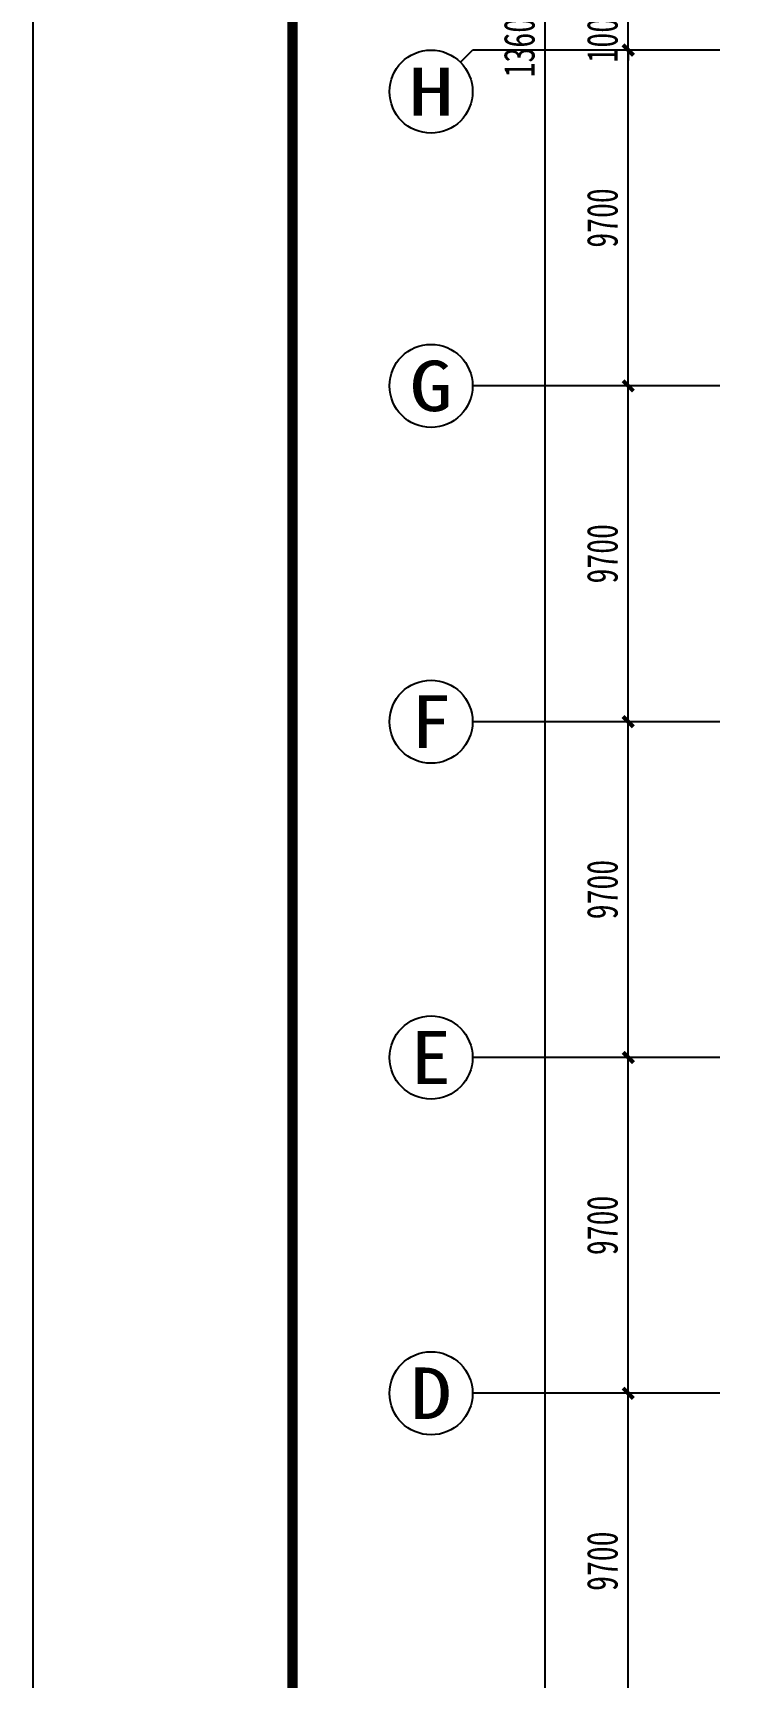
# Model space of a CAD drawing. Header units: millimetres. Extents: x -633009578 to 5705885, y -633235091 to 2571734.
# Drawn here: x 2725055 to 2745063, y 2292773 to 2340267 of the extents above; entities that cross this region are included whole.
import ezdxf
from ezdxf.enums import TextEntityAlignment as Align

# ---------------------------------------------------------------- set-up
doc = ezdxf.new("R2010")
doc.units = ezdxf.units.MM
doc.header["$LTSCALE"] = 1000
doc.header["$MEASUREMENT"] = 0
doc.layers.get('0').update_dxf_attribs({"color": 9})
for name, color, linetype in [('3T_WOOD', 21, 'Continuous'), ('AXIS_TEXT', 7, 'Continuous'), ('C-AXIS(轴号)', 3, 'Continuous'), ('设备-箱柜', 3, 'Continuous'), ('院图签、封面151013$0$PUB_TITLE', 153, 'Continuous'), ('院图签、封面151013$0$图签文字', 4, 'Continuous')]:
    doc.layers.add(name, color=color, linetype=linetype)
doc.styles.add('_TCH_AXIS', font='simhei.ttf', dxfattribs={"bigfont": 'GBCBIG'})
doc.styles.add('_TCH_DIM_T3', font='simhei.ttf', dxfattribs={"width": 0.707, "bigfont": 'GBCBIG'})
doc.styles.add('COMPLEX', font='simhei.ttf')
doc.styles.add('院图签、封面151013$0$-宋体', font='simhei.ttf', dxfattribs={"width": 0.8})
doc.dimstyles.new('_TCH_ARCH&&300', dxfattribs={"dimtxt": 892.5, "dimasz": 300, "dimexe": 750, "dimexo": 900, "dimgap": 300, "dimtad": 1, "dimdec": 0, "dimzin": 0, "dimdsep": 46, "dimtxsty": '_TCH_DIM_T3', "dimblk": 'ARCHTICK', "dimcen": 0.09, "dimclrt": 7, "dimazin": 2, "dimtfac": 1, "dimtdec": 0, "dimtix": 1, "dimtmove": 2, "dimatfit": 3, "dimfxl": 1, "dimtolj": 1, "dimtzin": 0, "dimarcsym": 0})

# ---------------------------------------------------------------- blocks, each defined once
blk = doc.blocks.new('_ArchTick')
at = {"color": 0, "linetype": 'ByBlock', "const_width": 0.4}
blk.add_lwpolyline([(-0.5, -0.5), (0.5, 0.5)], dxfattribs=at)
blk = doc.blocks.new('*D312')
at = {"layer": 'C-AXIS(轴号)', "color": 0, "lineweight": -2, "transparency": 16777216}
for p, q in [((1091977, 1618019), (1089481, 1618019)), ((1090231, 1608319), (1090231, 1618019)), ((1091977, 1608319), (1089481, 1608319))]:
    blk.add_line(p, q, dxfattribs=at)
at = {"layer": 'Defpoints', "color": 0, "transparency": 16777216}
for p in [(1090231, 1618019), (1092877, 1618019), (1092877, 1608319)]:
    blk.add_point(p, dxfattribs=at)
at = {"layer": 'C-AXIS(轴号)', "color": 0, "linetype": 'ByBlock', "lineweight": -2, "transparency": 16777216, "xscale": 300, "yscale": 300, "zscale": 300}
for p, rotation in [((1090231, 1618019), 90), ((1090231, 1608319), 270)]:
    blk.add_blockref('_ArchTick', p, dxfattribs=dict(at, rotation=rotation))
at = {"layer": 'C-AXIS(轴号)', "color": 7, "transparency": 16777216, "insert": (1089485, 1613169), "char_height": 892.5, "attachment_point": 5, "rotation": 90, "style": '_TCH_DIM_T3'}
blk.add_mtext('\\A1;9700', dxfattribs=at)
blk = doc.blocks.new('*D313')
at = {"layer": 'C-AXIS(轴号)', "color": 0, "lineweight": -2, "transparency": 16777216}
for p, q in [((1091977, 1627719), (1089481, 1627719)), ((1090231, 1618019), (1090231, 1627719)), ((1091977, 1618019), (1089481, 1618019))]:
    blk.add_line(p, q, dxfattribs=at)
at = {"layer": 'Defpoints', "color": 0, "transparency": 16777216}
for p in [(1090231, 1627719), (1092877, 1627719), (1092877, 1618019)]:
    blk.add_point(p, dxfattribs=at)
at = {"layer": 'C-AXIS(轴号)', "color": 0, "linetype": 'ByBlock', "lineweight": -2, "transparency": 16777216, "xscale": 300, "yscale": 300, "zscale": 300}
for p, rotation in [((1090231, 1627719), 90), ((1090231, 1618019), 270)]:
    blk.add_blockref('_ArchTick', p, dxfattribs=dict(at, rotation=rotation))
at = {"layer": 'C-AXIS(轴号)', "color": 7, "transparency": 16777216, "insert": (1089485, 1622869), "char_height": 892.5, "attachment_point": 5, "rotation": 90, "style": '_TCH_DIM_T3'}
blk.add_mtext('\\A1;9700', dxfattribs=at)
blk = doc.blocks.new('*D314')
at = {"layer": 'C-AXIS(轴号)', "color": 0, "lineweight": -2, "transparency": 16777216}
for p, q in [((1091977, 1637419), (1089481, 1637419)), ((1090231, 1627719), (1090231, 1637419)), ((1091977, 1627719), (1089481, 1627719))]:
    blk.add_line(p, q, dxfattribs=at)
at = {"layer": 'Defpoints', "color": 0, "transparency": 16777216}
for p in [(1090231, 1637419), (1092877, 1637419), (1092877, 1627719)]:
    blk.add_point(p, dxfattribs=at)
at = {"layer": 'C-AXIS(轴号)', "color": 0, "linetype": 'ByBlock', "lineweight": -2, "transparency": 16777216, "xscale": 300, "yscale": 300, "zscale": 300}
for p, rotation in [((1090231, 1637419), 90), ((1090231, 1627719), 270)]:
    blk.add_blockref('_ArchTick', p, dxfattribs=dict(at, rotation=rotation))
at = {"layer": 'C-AXIS(轴号)', "color": 7, "transparency": 16777216, "insert": (1089485, 1632569), "char_height": 892.5, "attachment_point": 5, "rotation": 90, "style": '_TCH_DIM_T3'}
blk.add_mtext('\\A1;9700', dxfattribs=at)
blk = doc.blocks.new('*D315')
at = {"layer": 'C-AXIS(轴号)', "color": 0, "lineweight": -2, "transparency": 16777216}
for p, q in [((1091977, 1647119), (1089481, 1647119)), ((1090231, 1637419), (1090231, 1647119)), ((1091977, 1637419), (1089481, 1637419))]:
    blk.add_line(p, q, dxfattribs=at)
at = {"layer": 'Defpoints', "color": 0, "transparency": 16777216}
for p in [(1090231, 1647119), (1092877, 1647119), (1092877, 1637419)]:
    blk.add_point(p, dxfattribs=at)
at = {"layer": 'C-AXIS(轴号)', "color": 0, "linetype": 'ByBlock', "lineweight": -2, "transparency": 16777216, "xscale": 300, "yscale": 300, "zscale": 300}
for p, rotation in [((1090231, 1647119), 90), ((1090231, 1637419), 270)]:
    blk.add_blockref('_ArchTick', p, dxfattribs=dict(at, rotation=rotation))
at = {"layer": 'C-AXIS(轴号)', "color": 7, "transparency": 16777216, "insert": (1089485, 1642269), "char_height": 892.5, "attachment_point": 5, "rotation": 90, "style": '_TCH_DIM_T3'}
blk.add_mtext('\\A1;9700', dxfattribs=at)
blk = doc.blocks.new('*D316')
at = {"layer": 'C-AXIS(轴号)', "color": 0, "lineweight": -2, "transparency": 16777216}
for p, q in [((1091977, 1656819), (1089481, 1656819)), ((1090231, 1647119), (1090231, 1656819)), ((1091977, 1647119), (1089481, 1647119))]:
    blk.add_line(p, q, dxfattribs=at)
at = {"layer": 'Defpoints', "color": 0, "transparency": 16777216}
for p in [(1090231, 1656819), (1092877, 1656819), (1092877, 1647119)]:
    blk.add_point(p, dxfattribs=at)
at = {"layer": 'C-AXIS(轴号)', "color": 0, "linetype": 'ByBlock', "lineweight": -2, "transparency": 16777216, "xscale": 300, "yscale": 300, "zscale": 300}
for p, rotation in [((1090231, 1656819), 90), ((1090231, 1647119), 270)]:
    blk.add_blockref('_ArchTick', p, dxfattribs=dict(at, rotation=rotation))
at = {"layer": 'C-AXIS(轴号)', "color": 7, "transparency": 16777216, "insert": (1089485, 1651969), "char_height": 892.5, "attachment_point": 5, "rotation": 90, "style": '_TCH_DIM_T3'}
blk.add_mtext('\\A1;9700', dxfattribs=at)
blk = doc.blocks.new('*D317')
at = {"layer": 'C-AXIS(轴号)', "color": 0, "lineweight": -2, "transparency": 16777216}
for p, q in [((1090231, 1657819), (1090231, 1658119)), ((1091977, 1657819), (1089481, 1657819)), ((1090231, 1656819), (1090231, 1657819)), ((1091977, 1656819), (1089481, 1656819)), ((1090231, 1656819), (1090231, 1656519))]:
    blk.add_line(p, q, dxfattribs=at)
at = {"layer": 'Defpoints', "color": 0, "transparency": 16777216}
for p in [(1090231, 1657819), (1092877, 1657819), (1092877, 1656819)]:
    blk.add_point(p, dxfattribs=at)
at = {"layer": 'C-AXIS(轴号)', "color": 0, "linetype": 'ByBlock', "lineweight": -2, "transparency": 16777216, "xscale": 300, "yscale": 300, "zscale": 300}
for p, rotation in [((1090231, 1657819), 270), ((1090231, 1656819), 90)]:
    blk.add_blockref('_ArchTick', p, dxfattribs=dict(at, rotation=rotation))
at = {"layer": 'C-AXIS(轴号)', "color": 7, "transparency": 16777216, "insert": (1089485, 1657319), "char_height": 892.5, "attachment_point": 5, "rotation": 90, "style": '_TCH_DIM_T3'}
blk.add_mtext('\\A1;1000', dxfattribs=at)
blk = doc.blocks.new('*D325')
at = {"layer": 'C-AXIS(轴号)', "color": 0, "lineweight": -2, "transparency": 16777216}
for p, q in [((1091977, 1725359), (1087081, 1725359)), ((1087831, 1589279), (1087831, 1725359)), ((1091977, 1589279), (1087081, 1589279))]:
    blk.add_line(p, q, dxfattribs=at)
at = {"layer": 'Defpoints', "color": 0, "transparency": 16777216}
for p in [(1087831, 1725359), (1092877, 1725359), (1092877, 1589279)]:
    blk.add_point(p, dxfattribs=at)
at = {"layer": 'C-AXIS(轴号)', "color": 0, "linetype": 'ByBlock', "lineweight": -2, "transparency": 16777216, "xscale": 300, "yscale": 300, "zscale": 300}
for p, rotation in [((1087831, 1725359), 90), ((1087831, 1589279), 270)]:
    blk.add_blockref('_ArchTick', p, dxfattribs=dict(at, rotation=rotation))
at = {"layer": 'C-AXIS(轴号)', "color": 7, "transparency": 16777216, "insert": (1087085, 1657319), "char_height": 892.5, "attachment_point": 5, "rotation": 90, "style": '_TCH_DIM_T3'}
blk.add_mtext('\\A1;136080', dxfattribs=at)
blk = doc.blocks.new('_AXISO')
blk.add_circle((0, 0), 0.5)
at = {"layer": 'AXIS_TEXT', "style": 'COMPLEX', "width": 1.041667}
blk.add_attdef('A', text='', height=0.56, dxfattribs=at).set_placement((-0.25, -0.28), (0.25, -0.28), align=Align.FIT)
blk = doc.blocks.new('建筑图框_A1')
at = {"layer": '院图签、封面151013$0$PUB_TITLE'}
blk.add_lwpolyline([(0, 0), (84100, 0), (84100, 59400), (0, 59400)], close=True, dxfattribs=at)
at = {"layer": '院图签、封面151013$0$PUB_TITLE', "const_width": 100}
blk.add_lwpolyline([(2500, 1000), (83100, 1000), (83100, 58400), (2500, 58400)], close=True, dxfattribs=at)
at = {"layer": '院图签、封面151013$0$图签文字', "color": 6, "style": '院图签、封面151013$0$-宋体'}
for tag, height, width, p in [('工程主持人', 400, 0.8, (79991, 29506)), ('审定', 400, 0.8, (79991, 28706)), ('审核', 400, 0.8, (79991, 27906)), ('专业负责人', 400, 0.8, (79991, 27106)), ('校对', 400, 0.8, (79991, 26306)), ('设计', 400, 0.8, (79991, 25506)), ('方案设计人', 400, 0.8, (79991, 24707)), ('工程编号', 300, 0.7, (81000, 8700)), ('版次', 300, 0.7, (78738, 3006)), ('日期', 300, 0.7, (82038, 3000)), ('比例', 300, 0.7, (78738, 2200)), ('图号_X施', 300, 0.7, (81538, 2200)), ('图号', 200, 0.7, (82538, 2400)), ('图号_总数', 200, 0.7, (82538, 2000))]:
    blk.add_attdef(tag, text='', height=height, dxfattribs=dict(at, width=width)).set_placement(p, align=Align.MIDDLE_CENTER)
at = {"layer": '院图签、封面151013$0$图签文字', "color": 6, "style": '院图签、封面151013$0$-宋体', "width": 0.7}
for tag, p in [('建设单位_001', (80936, 7446)), ('工程名称_001', (80934, 6045)), ('图名_001', (79743, 4060))]:
    blk.add_attdef(tag, p, '', height=300, dxfattribs=at)
blk = doc.blocks.new('负一层平面图9')
at = {"layer": 'C-AXIS(轴号)'}
for p, q in [((1085379.9, 1656467.1), (1085731.4, 1656818.6)), ((1092876.7, 1656818.6), (1085731.4, 1656818.6)), ((1092876.7, 1647118.6), (1085731.4, 1647118.6)), ((1092876.7, 1637418.6), (1085731.4, 1637418.6)), ((1092876.7, 1627718.6), (1085731.4, 1627718.6)), ((1092876.7, 1618018.6), (1085731.4, 1618018.6))]:
    blk.add_line(p, q, dxfattribs=at)
ref = blk.add_blockref('_AXISO', (1084531.4, 1655618.6), dxfattribs=dict(at, xscale=2400, yscale=2400, zscale=2400))
ref.add_attrib('A', 'H', dxfattribs={"layer": 'AXIS_TEXT', "height": 1390.3, "style": '_TCH_AXIS'}).set_placement((1083869.3, 1654923.4), (1085193.5, 1654923.4), align=Align.FIT)
ref = blk.add_blockref('_AXISO', (1084531.4, 1647118.6), dxfattribs=dict(at, xscale=2400, yscale=2400, zscale=2400))
ref.add_attrib('A', 'G', dxfattribs={"layer": 'AXIS_TEXT', "height": 1457.8, "style": '_TCH_AXIS'}).set_placement((1083906.6, 1646389.7), (1085156.2, 1646389.7), align=Align.FIT)
ref = blk.add_blockref('_AXISO', (1084531.4, 1637418.6), dxfattribs=dict(at, xscale=2400, yscale=2400, zscale=2400))
ref.add_attrib('A', 'F', dxfattribs={"layer": 'AXIS_TEXT', "height": 1527.2, "style": '_TCH_AXIS'}).set_placement((1083949.6, 1636655), (1085113.2, 1636655), align=Align.FIT)
ref = blk.add_blockref('_AXISO', (1084531.4, 1627718.6), dxfattribs=dict(at, xscale=2400, yscale=2400, zscale=2400))
ref.add_attrib('A', 'E', dxfattribs={"layer": 'AXIS_TEXT', "height": 1527.2, "style": '_TCH_AXIS'}).set_placement((1083949.6, 1626955), (1085113.2, 1626955), align=Align.FIT)
ref = blk.add_blockref('_AXISO', (1084531.4, 1618018.6), dxfattribs=dict(at, xscale=2400, yscale=2400, zscale=2400))
ref.add_attrib('A', 'D', dxfattribs={"layer": 'AXIS_TEXT', "height": 1492.3, "style": '_TCH_AXIS'}).set_placement((1083927.4, 1617272.4), (1085135.4, 1617272.4), align=Align.FIT)
for p1, p2, distance, picture, middle in [((1092876.7, 1589278.6), (1092876.7, 1725358.6), 5045.3, '*D325', (1087085.2, 1657318.6)), ((1092876.7, 1656818.6), (1092876.7, 1657818.6), 2645.3, '*D317', (1089485.2, 1657318.6)), ((1092876.7, 1647118.6), (1092876.7, 1656818.6), 2645.3, '*D316', (1089485.2, 1651968.6)), ((1092876.7, 1637418.6), (1092876.7, 1647118.6), 2645.3, '*D315', (1089485.2, 1642268.6)), ((1092876.7, 1627718.6), (1092876.7, 1637418.6), 2645.3, '*D314', (1089485.2, 1632568.6)), ((1092876.7, 1618018.6), (1092876.7, 1627718.6), 2645.3, '*D313', (1089485.2, 1622868.6)), ((1092876.7, 1608318.6), (1092876.7, 1618018.6), 2645.3, '*D312', (1089485.2, 1613168.6))]:
    dim = blk.add_aligned_dim(p1=p1, p2=p2, distance=distance, dimstyle='_TCH_ARCH&&300', dxfattribs=at)
    dim.commit()
    dim.dimension.update_dxf_attribs({"geometry": picture, "text_midpoint": middle})

msp = doc.modelspace()

# ---------------------------------------------------------------- block references
at = {"layer": '3T_WOOD'}
msp.add_blockref('负一层平面图9', (1652031.9, 682952.1), dxfattribs=at)
at = {"layer": '设备-箱柜', "xscale": 3, "yscale": 3}
msp.add_blockref('建筑图框_A1', (2725055.4, 2243683.8, 0), dxfattribs=at)

doc.saveas('drawing.dxf')
